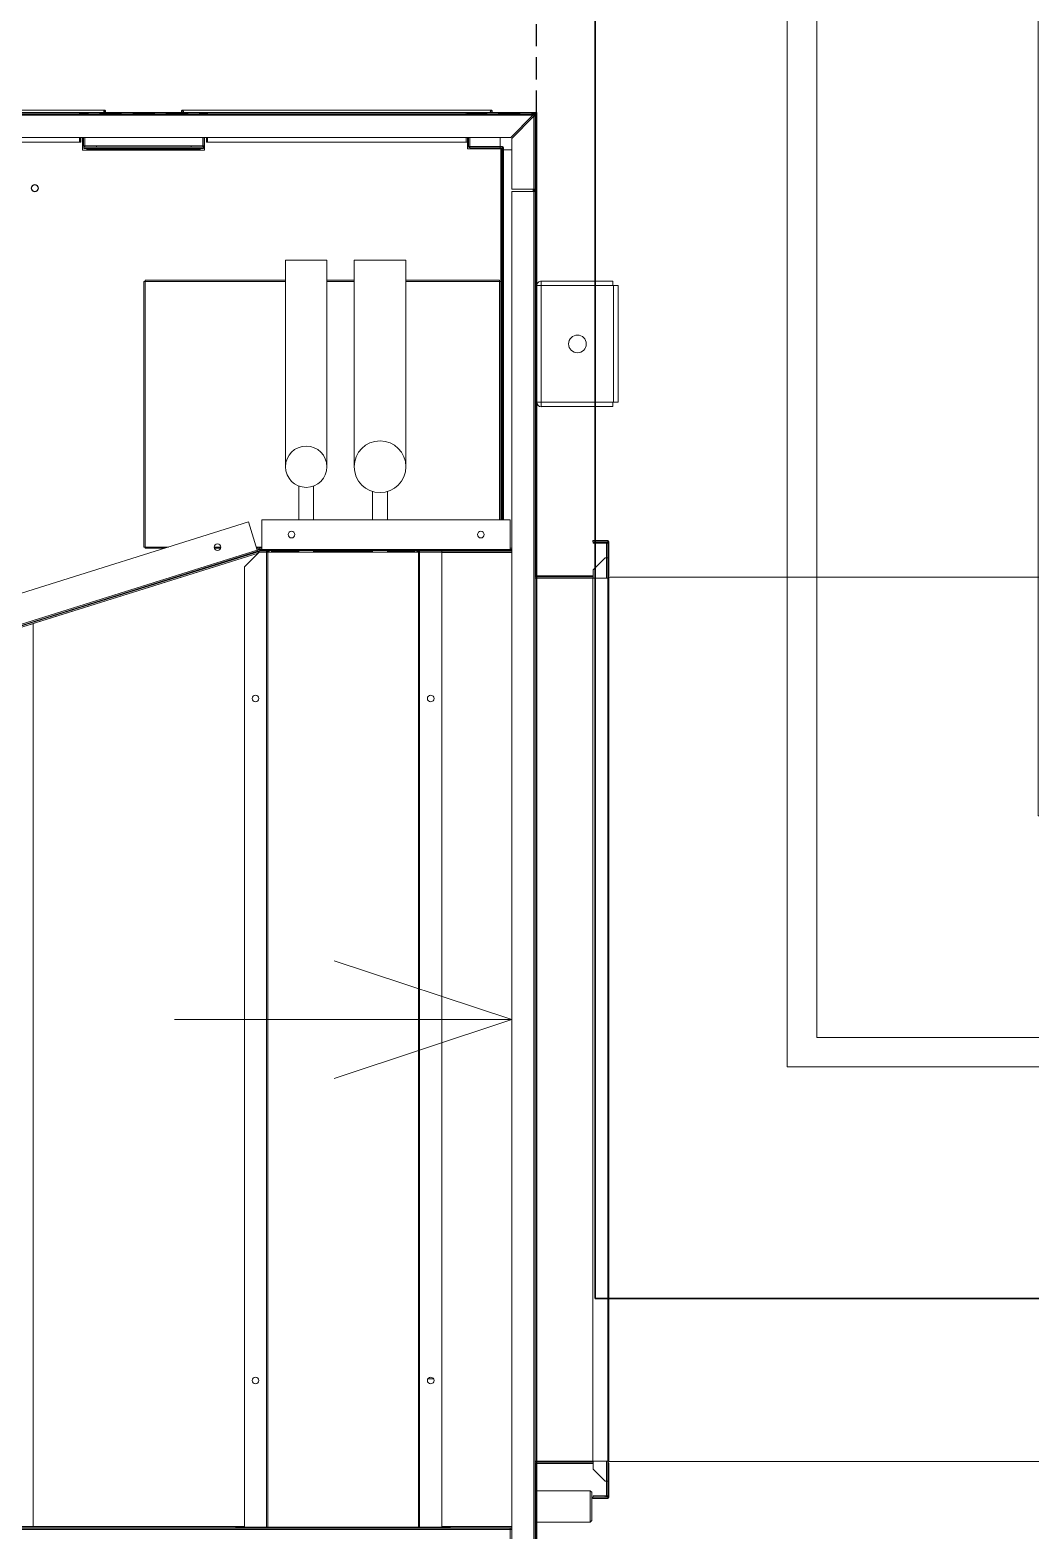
# Model space of a CAD drawing. Extents: x -9058 to 11890, y 0 to 8245.
# Drawn here: x 8501.8 to 8569.6, y 2677.5 to 2779.1 of the extents above; entities that cross this region are included whole.
import ezdxf

# ---------------------------------------------------------------- set-up
doc = ezdxf.new("R2010")
doc.units = 0
doc.header["$MEASUREMENT"] = 0
doc.linetypes.add('DASHED', pattern=[0.75, 0.5, -0.25])
doc.layers.get('0').update_dxf_attribs({"color": 9, "lineweight": 9})
for name, color, linetype, lineweight in [('00', 9, 'Continuous', 9), ('06D', 9, 'Continuous', 9), ('14', 9, 'Continuous', 9), ('E-KABLO', 7, 'Continuous', 30)]:
    doc.layers.add(name, color=color, linetype=linetype, lineweight=lineweight)

# ---------------------------------------------------------------- blocks, each defined once
blk = doc.blocks.new('DGDG')
for p, q in [((-1050, 1699.5), (-1050, -2.5)), ((-1048.8, 50.9), (-1048.8, 1646.1)), ((-1048, 1646.1), (-1048, 50.9)), ((-1033, 1646.1), (-1033, 50.9)), ((-1050, 952.4), (-1050, 993.2)), ((-1049.8, 993.2), (-1049.8, 952.4)), ((-1032, 977.3), (-1032, 957.4)), ((-1049.6, 925.8), (-1049.6, 964.3)), ((-1033, 957.4), (-1032, 957.4)), ((-1032, 957.3), (-1033, 957.3)), ((-1032, 956.5), (-1033, 956.5)), ((-1033, 956.2), (-991.4, 956.2)), ((-1033, 955.4), (-985.6, 955.4)), ((-1033, 955.4), (-985.6, 955.4)), ((-1032, 957.4), (-1032, 956.5)), ((-1032, 957.4), (-646.9, 957.4)), ((-1032, 956.5), (-985.6, 956.5)), ((-1031, 956.5), (-1031, 956.5)), ((-1031, 956.5), (-1031, 956.2)), ((-991.4, 956.5), (-1031, 956.5)), ((-991.4, 956.5), (-991.4, 955.7)), ((-991.4, 955.7), (-985.6, 955.7)), ((-970.6, 956.5), (-985.6, 956.5)), ((-985.6, 955.7), (-985.6, 956.5)), ((-985.6, 955.7), (-970.6, 955.7)), ((-985.6, 295.3), (-985.6, 955.7)), ((-970.6, 955.7), (-985.6, 955.7)), ((-971.4, 955.7), (-971.4, 955.7)), ((-970.6, 956.5), (-867, 956.5)), ((-970.6, 956.5), (-970.6, 955.7)), ((-970.6, 955.7), (-970.6, 955.7)), ((-970.6, 295.3), (-970.6, 955.7)), ((-970.6, 955.7), (-969.8, 955.7)), ((-970.6, 955.7), (-970.6, 955.7)), ((-970.6, 955.7), (-970.6, 955.7)), ((-970.6, 955.7), (-970.6, 955.7)), ((-881.5, 956.5), (-970.5, 956.5)), ((-970, 956.2), (-867.6, 956.2)), ((-969.8, 955.7), (-969.8, 295.2)), ((-969.8, 295.2), (-969.8, 955.7)), ((-969.8, 955.7), (-867.8, 955.7)), ((-881.8, 956.2), (-881.5, 956.5)), ((-880.8, 956.2), (-880.5, 956.5)), ((-880.5, 956.5), (-880.4, 956.5)), ((-880.2, 956.5), (-880.4, 956.5)), ((-880.4, 956.5), (-880.4, 956.5)), ((-880.4, 956.5), (-880.4, 956.2)), ((-880.4, 956.2), (-880.4, 956.5)), ((-867, 956.5), (-880.2, 956.5)), ((-867, 955.7), (-867.8, 955.7)), ((-867.8, 295.2), (-867.8, 955.7)), ((-867.8, 955.7), (-867.8, 295.2)), ((-867, 956.5), (-867, 955.7)), ((-867, 956.5), (-852, 956.5)), ((-867, 955.7), (-867, 955.7)), ((-867, 295.3), (-867, 955.7)), ((-867, 955.7), (-852, 955.7)), ((-867, 955.7), (-867, 955.7)), ((-867, 955.7), (-867, 955.7)), ((-867, 955.7), (-852, 955.7)), ((-867, 955.7), (-867, 955.7)), ((-866.2, 955.7), (-866.2, 955.7)), ((-852, 956.5), (-646.9, 956.5)), ((-852, 955.7), (-852, 956.5)), ((-852, 955.7), (-846.2, 955.7)), ((-852, 955.7), (-852, 305.3)), ((-852, 955.4), (-672.4, 955.4)), ((-852, 955.4), (-708.8, 955.4)), ((-846.2, 956.5), (-846.2, 955.7)), ((-595.1, 956.5), (-846.2, 956.5)), ((-846.2, 956.2), (-672.4, 956.2)), ((-708.8, 955.4), (-708.8, 955.4)), ((-708.8, 343.6), (-708.8, 955.4)), ((-708.8, 343.6), (-708.8, 955.4)), ((-1086.2, 952.4), (-1087.2, 951.4)), ((-1087.2, 950.9), (-1087.2, 951.4)), ((-1087.2, 932.1), (-1087.2, 950.9)), ((-1049.6, 952.4), (-1086.2, 952.4)), ((-1086.2, 952.4), (-1086.2, 951.8)), ((-1086.2, 951.8), (-1086.2, 931.1)), ((-1098.8, 935.6), (-1098, 935.6)), ((-1098.8, 912.6), (-1098.8, 935.6)), ((-1098, 936.4), (-1098, 935.6)), ((-1088, 936.4), (-1098, 936.4)), ((-1088, 935.6), (-1098, 935.6)), ((-1098, 934.6), (-1098, 935.6)), ((-1097.2, 935.4), (-1097.2, 934.6)), ((-1096.2, 935.4), (-1097.2, 935.4)), ((-1096.2, 934.6), (-1096.2, 935.4)), ((-1096.2, 935.4), (-1088.2, 935.4)), ((-1088.2, 935.4), (-1088.2, 934.6)), ((-1088, 936.4), (-1088, 935.6)), ((-1098, 934.6), (-1097.2, 934.6)), ((-1098, 924.6), (-1098, 934.6)), ((-1097.2, 924.6), (-1097.2, 934.6)), ((-1096.2, 934.6), (-1097.2, 934.6)), ((-1088.2, 934.6), (-1096.2, 934.6)), ((-1087.2, 932.1), (-1086.2, 931.1)), ((-1086.2, 931.1), (-1049.6, 931.1)), ((-1050, 912.6), (-1050, 931.1)), ((-1049.8, 931.1), (-1049.8, 912.6)), ((-1049.6, 919.3), (-1049.6, 925.8)), ((-1098, 911), (-1098, 924.6)), ((-1098, 924.6), (-1097.2, 924.6)), ((-1097.2, 924.6), (-1096.2, 924.6)), ((-1097.2, 911), (-1097.2, 924.6)), ((-1088.2, 916.6), (-1096.2, 924.6)), ((-1088.2, 916.6), (-1088.2, 911)), ((-1049.6, 919.3), (-1048.8, 919.3)), ((-1049, 919.3), (-1049, 912.6)), ((-1049, 912.6), (-1049, 919.3)), ((-1098.8, 912.6), (-1098, 912.6)), ((-1098.8, 312.8), (-1098.8, 911)), ((-1098.8, 911), (-1098, 911)), ((-1098, 312.8), (-1098, 911)), ((-1098, 911), (-1088, 911)), ((-1048.8, 912.6), (-1088.2, 912.6)), ((-1048.8, 911.8), (-1088.2, 911.8)), ((-1088, 911), (-1088, 312.8)), ((-1088, 911), (-1048.8, 911)), ((-976.2, 855.3), (-979.9, 855.3)), ((-1033, 611.9), (-912.8, 651.8)), ((-1033, 611.9), (-804.6, 611.9)), ((-1033, 611.9), (-912.8, 572.1)), ((-406.7, 437.4), (-860.9, 294.7)), ((-860.6, 293.9), (-406.5, 436.7)), ((-854.7, 274.8), (-400.5, 417.6)), ((-860.6, 294.9), (-594.2, 378.7)), ((-672.2, 354.2), (-862, 294.9)), ((-672.5, 355), (-861.3, 296)), ((-672.4, 355.1), (-708.4, 343.8)), ((-708.8, 343.6), (-861.3, 296)), ((-1098.8, 312.8), (-1098, 312.8)), ((-1098.8, 288.2), (-1098.8, 311.2)), ((-1098.8, 311.2), (-1098, 311.2)), ((-1098, 299.2), (-1098, 312.8)), ((-1088, 312.8), (-1098, 312.8)), ((-1097.2, 299.2), (-1097.2, 312.8)), ((-1096.2, 299.2), (-1088.2, 307.2)), ((-1088.2, 312.8), (-1088.2, 307.2)), ((-1048.8, 312), (-1088.2, 312)), ((-1048.8, 311.2), (-1088.2, 311.2)), ((-1088, 312.8), (-1048.8, 312.8)), ((-1050, 193.7), (-1050, 311.2)), ((-1049.8, 311.2), (-1049.8, -1.6)), ((-1049, 311.2), (-1049, -1.6)), ((-1049, -1.7), (-1049, 311.2)), ((-862, 295.3), (-852, 305.3)), ((-1098, 299.2), (-1097.2, 299.2)), ((-1098, 289.2), (-1098, 299.2)), ((-1096.2, 299.2), (-1097.2, 299.2)), ((-1097.2, 289.2), (-1097.2, 299.2)), ((-985.6, 295.4), (-1033, 295.4)), ((-985.6, 295.4), (-1033, 295.4)), ((-985.6, 295.3), (-970.6, 295.3)), ((-985.6, 295.2), (-985.6, 294.4)), ((-970.6, 295.2), (-985.6, 295.2)), ((-970.6, 295.2), (-970.6, 295.3)), ((-970.6, 295.2), (-969.8, 295.2)), ((-970.6, 294.4), (-970.6, 295.2)), ((-970.6, 295.2), (-970.6, 295.2)), ((-867.8, 295.2), (-969.8, 295.2)), ((-968.8, 295.2), (-968.8, 294.2)), ((-967.3, 294.2), (-967.3, 295.2)), ((-948.8, 295.2), (-948.8, 294.2)), ((-938.8, 294.2), (-938.8, 295.2)), ((-898.8, 295.2), (-898.8, 294.2)), ((-888.8, 294.2), (-888.8, 295.2)), ((-870.3, 295.2), (-870.3, 294.2)), ((-868.8, 294.2), (-868.8, 295.2)), ((-867, 295.2), (-867.8, 295.2)), ((-867, 295.3), (-862, 295.3)), ((-867, 295.3), (-867, 295.2)), ((-867, 295.2), (-867, 295.2)), ((-867, 294.4), (-867, 295.2)), ((-867, 295.2), (-862, 295.2)), ((-863, 295.2), (-863, 295.3)), ((-863, 295.2), (-863, 295.3)), ((-862.9, 295.3), (-862.9, 295.2)), ((-862.9, 295.2), (-862.9, 295.3)), ((-862, 295.2), (-862, 294.4)), ((-1098.8, 288.2), (-1098, 288.2)), ((-1098, 289.2), (-1097.2, 289.2)), ((-1098, 288.2), (-1098, 289.2)), ((-1098, 287.4), (-1098, 288.2)), ((-1098, 288.2), (-1088, 288.2)), ((-1098, 287.4), (-1088, 287.4)), ((-1097.2, 288.4), (-1097.2, 289.2)), ((-1097.2, 289.2), (-1096.2, 289.2)), ((-1097.2, 288.4), (-1096.2, 288.4)), ((-1096.2, 288.4), (-1096.2, 289.2)), ((-1096.2, 289.2), (-1088.2, 289.2)), ((-1088.2, 288.4), (-1096.2, 288.4)), ((-1088.2, 289.2), (-1088.2, 288.4)), ((-1088, 287.4), (-1088, 288.2)), ((-985.6, 294.6), (-1033, 294.6)), ((-1032, 294.2), (-1033, 294.2)), ((-1033, 293.4), (-1032, 293.4)), ((-1032, 292.6), (-1033, 292.6)), ((-1032, 293.4), (-1032, 294.2)), ((-1032, 294.2), (-863.8, 294.2)), ((-1032, 293.4), (-863.8, 293.4)), ((-1032, 293.4), (-1032, 273.4)), ((-970.6, 294.4), (-985.6, 294.4)), ((-968.8, 294.6), (-970, 294.6)), ((-948.8, 294.6), (-967.3, 294.6)), ((-898.8, 294.6), (-938.8, 294.6)), ((-870.3, 294.6), (-888.8, 294.6)), ((-867.5, 294.6), (-868.8, 294.6)), ((-867, 294.4), (-862, 294.4)), ((-863.8, 294.2), (-863.8, 293.4)), ((-863.8, 294.2), (-862.3, 294.2)), ((-863.8, 273.4), (-863.8, 293.4)), ((-863.8, 293.4), (-862.3, 293.4)), ((-862, 293.2), (-863.8, 293.2)), ((-862, 292.4), (-863.8, 292.4)), ((-863.8, 291.8), (-860, 291.8)), ((-863.8, 291.8), (-860, 291.8)), ((-860.9, 294.7), (-862.3, 294.2)), ((-862.3, 294.2), (-862.3, 293.4)), ((-862.3, 294.2), (-862.1, 293.5)), ((-860.7, 293.9), (-862.1, 293.5)), ((-862, 293.2), (-860.6, 293.7)), ((-861.7, 292.5), (-862, 293.2)), ((-862, 293.2), (-862, 292.4)), ((-861.7, 292.5), (-860.3, 292.9)), ((-861.2, 293.7), (-861.1, 293.5)), ((-861.2, 292.6), (-860.2, 292.6)), ((-860.9, 292.6), (-860.9, 292.7)), ((-860.6, 293.9), (-854.7, 274.8)), ((-836.1, 291.8), (-831.6, 291.8)), ((-836.1, 291.8), (-831.6, 291.8)), ((-835.9, 292.6), (-831.7, 292.6)), ((-800.6, 291.8), (-784.8, 291.8)), ((-800.6, 291.8), (-784.7, 291.8)), ((-798.1, 292.6), (-784.8, 292.6)), ((-784.8, 292.6), (-784.8, 291.8)), ((-784.7, 291.8), (-784.8, 291.8)), ((-783.9, 291.8), (-784.7, 291.8)), ((-784.7, 291.8), (-784.7, 111.9)), ((-784.7, 291.8), (-784.7, 291.8)), ((-784.7, 291.8), (-784.7, 111.8)), ((-783.9, 291.8), (-783.9, 111.9)), ((-1032, 273.4), (-863.8, 273.4)), ((-1027.5, 273.4), (-1027.5, 22.8)), ((-1026.7, 273.4), (-1026.7, 22.8)), ((-1026.3, 22), (-1026.3, 273.4)), ((-1025.5, 111.9), (-1025.5, 273.4)), ((-1024.7, 111.9), (-1024.7, 273.4)), ((-1024.7, 111.8), (-1024.7, 273.4)), ((-948.8, 273.4), (-948.8, 254.2)), ((-938.8, 254.2), (-938.8, 273.4)), ((-898.8, 273.4), (-898.8, 250.5)), ((-888.8, 250.5), (-888.8, 273.4)), ((-898.8, 250.5), (-898.8, 250.5)), ((-961.3, 237.4), (-961.3, 97.4)), ((-926.3, 97.4), (-926.3, 237.4)), ((-907.8, 237.4), (-907.8, 97.4)), ((-879.8, 97.4), (-879.8, 237.4)), ((-1105, 193.7), (-1105, 114.7)), ((-1105, 193.7), (-1102, 193.7)), ((-1102, 193.7), (-1102, 114.7)), ((-1053, 193.7), (-1102, 193.7)), ((-1101.4, 196.7), (-1101.4, 193.7)), ((-1101.4, 196.7), (-1053, 196.7)), ((-1101.4, 193.7), (-1053, 193.7)), ((-1053, 193.7), (-1053, 196.7)), ((-1053, 193.7), (-1050, 193.7)), ((-1053, 114.7), (-1053, 193.7)), ((-1050, 114.7), (-1050, 193.7)), ((-1102, 114.7), (-1105, 114.7)), ((-1102, 114.7), (-1053, 114.7)), ((-1101.4, 111.6), (-1101.4, 114.6)), ((-1101.4, 114.6), (-1053, 114.6)), ((-1050, 114.7), (-1053, 114.7)), ((-1053, 114.6), (-1053, 111.6)), ((-1050, 24.7), (-1050, 114.7)), ((-1025.5, 111.9), (-1024.7, 111.9)), ((-1025.5, 22), (-1025.5, 111.9)), ((-1025.5, 111.9), (-1025.5, 22)), ((-1024.7, 111.9), (-1024.7, 111.8)), ((-1024.7, 111), (-1024.7, 111.8)), ((-961.3, 111.8), (-1024.7, 111.8)), ((-1024.7, 111.8), (-1024.7, 111.8)), ((-961.3, 111.8), (-1024.7, 111.8)), ((-907.8, 111.8), (-926.3, 111.8)), ((-907.8, 111.8), (-926.3, 111.8)), ((-784.8, 111.8), (-879.8, 111.8)), ((-784.7, 111.8), (-879.8, 111.8)), ((-784.8, 111), (-784.8, 111.8)), ((-784.8, 111.8), (-784.7, 111.8)), ((-783.9, 111.9), (-784.7, 111.9)), ((-784.7, 111.8), (-784.7, 111.9)), ((-1101.4, 111.6), (-1053, 111.6)), ((-961.3, 111), (-1024.7, 111)), ((-907.8, 111), (-926.3, 111)), ((-784.8, 111), (-879.8, 111)), ((-961.3, 97.4), (-926.3, 97.4)), ((-907.8, 97.4), (-879.8, 97.4)), ((-1048, 50.9), (-1048.8, 50.9)), ((-1033, 50.9), (-1048, 50.9)), ((-1048, 50.9), (-1048, 50.1)), ((-1048, 50.9), (-1047.5, 50.9)), ((-1047.5, 50.9), (-1047.5, 49.3)), ((-1048.8, 49.3), (-1048, 49.3)), ((-1048.8, 49.3), (-1048.8, -0.7)), ((-1048, 49.3), (-1048, 50.1)), ((-1048, 50.1), (-1047.5, 50.1)), ((-1048, 0), (-1048, 49.3)), ((-1048, 49.3), (-1033, 49.3)), ((-1048, 49.3), (-1047.5, 49.3)), ((-1033, 49.3), (-1033, 15)), ((-1049.8, 24.7), (-1050, 24.7)), ((-1050, 24.7), (-1050, 24.1)), ((-1050, 24.1), (-1050, 1.2)), ((-1049.8, 24.1), (-1050, 24.1)), ((-1033, 22.8), (-1027.5, 22.8)), ((-1026.7, 22.8), (-1027.5, 22.8)), ((-1027.5, 21.3), (-1027.5, 22.8)), ((-1026.7, 21.3), (-1027.5, 21.3)), ((-1026.7, 21.3), (-1026.7, 22.8)), ((-1026.7, 21.3), (-1026.7, 20.5)), ((-1026.7, 21.3), (-1025.2, 21.3)), ((-1026.7, 20.5), (-1025.2, 20.5)), ((-1026.3, 22), (-1025.5, 22)), ((-1025.5, 22), (-1025.5, 22)), ((-1025.5, 22), (-1003.1, 22)), ((-1025.2, 20.5), (-1025.2, 21.3)), ((-1025.2, 21.3), (-1004.6, 21.3)), ((-1025.2, 20.5), (-1004.6, 20.5)), ((-1025.2, 20.5), (-1025.2, 14.3)), ((-1004.6, 21.3), (-1004.6, 20.5)), ((-1004.6, 14.3), (-1004.6, 20.5)), ((-1004.6, 20.5), (-1004.6, 14.3)), ((-1004.6, 20.5), (-1003.8, 20.5)), ((-1003.8, 20.5), (-1003.8, 14.3)), ((-1003.1, 22), (-1003.1, 14.3)), ((-824.9, 23), (-821.9, 23)), ((-824.9, 14.3), (-824.9, 23)), ((-743.3, 21.7), (-824.3, 21.7)), ((-824.3, 21.7), (-824.3, 20.9)), ((-743.3, 20.9), (-824.3, 20.9)), ((-823.8, 20.1), (-823.8, 20.9)), ((-823.8, 20.9), (-815.8, 20.9)), ((-821.9, 22.2), (-821.9, 23)), ((-745.3, 23), (-821.9, 23)), ((-821.9, 23), (-821.9, 23)), ((-745.3, 23), (-821.9, 23)), ((-745.3, 22.2), (-821.9, 22.2)), ((-815.8, 20.9), (-815.8, 20.1)), ((-751.8, 20.9), (-743.8, 20.9)), ((-751.8, 20.9), (-751.8, 20.1)), ((-745.3, 22.2), (-745.3, 23)), ((-745.3, 23), (-745.3, 23)), ((-745.3, 23), (-742.3, 23)), ((-743.8, 20.1), (-743.8, 20.9)), ((-743.3, 21.7), (-743.3, 20.9)), ((-742.3, 23), (-742.3, 14.3)), ((-1033, 15), (-1048, 0)), ((-1047.3, -0.7), (-1032.3, 14.3)), ((-1032.3, 14.3), (-303, 14.3)), ((-1002.2, 17.5), (-1003, 17.5)), ((-1003, 14.3), (-1003, 17.5)), ((-1002.2, 14.3), (-1002.2, 17.5)), ((-1002.1, 17.5), (-827, 17.5)), ((-1002.1, 14.3), (-1002.1, 17.5)), ((-827, 14.3), (-827, 17.5)), ((-827, 17.5), (-826.2, 17.5)), ((-827, 14.3), (-827, 17.5)), ((-826.2, 14.3), (-826.2, 17.5)), ((-823.8, 20.1), (-824.6, 20.1)), ((-824.6, 20.1), (-824.6, 14.3)), ((-823.8, 20.1), (-743.8, 20.1)), ((-823.8, 14.3), (-823.8, 20.1)), ((-823.8, 20.1), (-823.8, 14.3)), ((-743.8, 20.1), (-743.8, 14.3)), ((-743.8, 20.1), (-743, 20.1)), ((-743.8, 14.3), (-743.8, 20.1)), ((-743, 14.3), (-743, 20.1)), ((-740.4, 17.5), (-741.2, 17.5)), ((-741.2, 14.3), (-741.2, 17.5)), ((-740.4, 14.3), (-740.4, 17.5)), ((-740.3, 17.5), (-367.2, 17.5)), ((-740.3, 14.3), (-740.3, 17.5)), ((-1050, -0.9), (-1050, 1.2)), ((-1049.8, 1.2), (-1050, 1.2)), ((-1048, 0), (-1048, -0.7)), ((-1049.8, -0.9), (-1050, -0.9)), ((-1050, -2.5), (1049.9, -2.5)), ((-1049, -1.6), (-1049.8, -1.6)), ((-1049, -1.6), (-1049, -1.7)), ((-1049, -1.7), (-1048.9, -1.7)), ((-1003, -1.7), (-1049, -1.7)), ((-1048.9, -1.7), (-1048.9, -2.5)), ((-1048.9, -1.7), (-1003, -1.7)), ((-1048.9, -2.5), (-1018.9, -2.5)), ((-1048, -0.7), (-1048.8, -0.7)), ((-1048, -0.7), (-1048, -1.5)), ((-1048, -0.7), (-1047.3, -0.7)), ((-303, -1.5), (-1048, -1.5)), ((-1047.3, -0.7), (-303, -0.7)), ((-1018.9, -3.3), (-1018.9, -2.5)), ((-1018.9, -2.5), (-1018.2, -2.5)), ((-1018.9, -3.4), (-1018.6, -3.3)), ((-1018.9, -3.3), (-1018.6, -3.3)), ((-1018.9, -3.4), (-1018.9, -4.2)), ((-810.2, -4.2), (-1018.9, -4.2)), ((-810.9, -2.5), (-1018.2, -2.5)), ((-1003, -2.4), (-1003, -1.5)), ((-1002.2, -2.4), (-1003, -2.4)), ((-1002.2, -2.4), (-1002.2, -1.5)), ((-1002.2, -1.7), (-1002.1, -1.7)), ((-1002.1, -1.7), (-1002.2, -1.7)), ((-1002.1, -2.4), (-1002.1, -1.5)), ((-827, -2.4), (-1002.1, -2.4)), ((-827, -2.4), (-827, -1.5)), ((-827, -2.4), (-827, -1.5)), ((-827, -1.7), (-827, -1.7)), ((-827, -1.7), (-827, -1.7)), ((-827, -2.4), (-826.2, -2.4)), ((-826.2, -2.4), (-826.2, -1.5)), ((-826.2, -1.7), (-741.2, -1.7)), ((-741.2, -1.7), (-826.2, -1.7)), ((-810.9, -2.5), (-810.2, -2.5)), ((-810.6, -3.3), (-810.2, -3.4)), ((-810.6, -3.3), (-810.2, -3.3)), ((-810.2, -2.5), (-757.1, -2.5)), ((-810.2, -3.3), (-810.2, -2.5)), ((-810.2, -3.4), (-810.2, -4.2)), ((-757.1, -3.3), (-757.1, -2.5)), ((-757.1, -2.5), (-756.4, -2.5)), ((-757.1, -3.4), (-756.8, -3.3)), ((-757.1, -3.3), (-756.8, -3.3)), ((-757.1, -3.4), (-757.1, -4.2)), ((-350.4, -4.2), (-757.1, -4.2)), ((-351.1, -2.5), (-756.4, -2.5)), ((-741.2, -2.4), (-741.2, -1.5)), ((-740.4, -2.4), (-741.2, -2.4)), ((-740.4, -2.4), (-740.4, -1.5)), ((-740.4, -1.7), (-740.3, -1.7)), ((-740.3, -1.7), (-740.4, -1.7)), ((-740.3, -2.4), (-740.3, -1.5)), ((-367.2, -2.4), (-740.3, -2.4))]:
    blk.add_line(p, q)
for centre, radius in [((-978.1, 856.5), 2.25), ((-859.5, 856.5), 2.25), ((-978.1, 394.4), 2.25), ((-859.5, 394.4), 2.25), ((-1012, 283.4), 2.25), ((-883.8, 283.4), 2.25), ((-833.8, 291.9), 2.25), ((-943.8, 237.4), 17.5), ((-893.8, 237.4), 14), ((-1077.5, 154.2), 6), ((-710, 48.7), 2.5), ((-710, 48.7), 2.25)]:
    blk.add_circle(centre, radius)
for centre, radius, start, end in [((-1098, 935.6), 0.8, 90, 180), ((-1097.2, 934.6), 0.8, 90, 180), ((-1098, 912.6), 0.8, 180, 270), ((-1098, 311.2), 0.8, 90, 180), ((-860.7, 295.4), 0.471, 209.881, 280.4722), ((-1098, 288.2), 0.8, 180, 270), ((-1097.2, 289.2), 0.8, 180, 270), ((-862.3, 294.2), 0.01, 270, 287.45), ((-862.3, 294.2), 0.81, 270, 287.45), ((-862, 293.2), 0.8, 270, 287), ((-1274.6, 164.1), 433.8, 17.4162, 17.5232), ((-1053, 193.7), 3.05, 0, 90), ((-1053, 193.7), 0.05, 0, 90), ((-1053, 114.7), 0.05, 270, 0), ((-1053, 114.7), 3.05, 270, 0), ((-1048, 50.9), 0.81, 180, 270), ((-1048, 50.9), 0.01, 180, 270), ((-1048, 49.3), 0.81, 90, 180), ((-1048, 49.3), 0.01, 90, 180), ((-1026.7, 21.3), 0.81, 180, 270), ((-1026.7, 21.3), 0.01, 180, 270), ((-1004.6, 20.5), 0.81, 0, 90), ((-1004.6, 20.5), 0.01, 0, 90), ((-823.8, 20.1), 0.81, 90, 180), ((-743.8, 20.1), 0.81, 0, 90), ((-823.8, 20.1), 0.01, 90, 180), ((-743.8, 20.1), 0.01, 0, 90), ((-1048, -0.7), 0.81, 180, 270), ((-1048, -0.7), 0.01, 180, 270)]:
    blk.add_arc(centre, radius, start, end)
for points, knots in [([(-969.8, 955.7), (-969.8, 955.8), (-969.8, 956), (-970, 956.3), (-970.3, 956.5), (-970.5, 956.5), (-970.6, 956.5)], [0, 0, 0, 0, 0.249936, 0.500089, 0.750046, 1, 1, 1, 1]), ([(-970.6, 955.7), (-970.5, 955.7), (-970.3, 955.7), (-970, 955.7), (-969.8, 955.7), (-969.8, 955.7), (-969.8, 955.7)], [0, 0, 0, 0, 0.249958, 0.499878, 0.750024, 1, 1, 1, 1]), ([(-881.5, 956.5), (-881.5, 956.5), (-881.5, 956.5), (-881.5, 956.5), (-881.5, 956.5), (-881.5, 956.5), (-881.5, 956.5)], [0, 0, 0, 0, 0.242783, 0.500991, 0.743202, 1, 1, 1, 1]), ([(-880.2, 956.5), (-880.2, 956.5), (-880.2, 956.5), (-880.2, 956.5), (-880.2, 956.5), (-880.2, 956.5), (-880.2, 956.5)], [0, 0, 0, 0, 0.240447, 0.49261, 0.733528, 1, 1, 1, 1]), ([(-867, 956.5), (-867.1, 956.5), (-867.3, 956.5), (-867.5, 956.3), (-867.7, 956), (-867.7, 955.8), (-867.8, 955.7)], [0, 0, 0, 0, 0.249988, 0.499979, 0.749957, 1, 1, 1, 1]), ([(-867.8, 955.7), (-867.7, 955.7), (-867.7, 955.7), (-867.5, 955.7), (-867.3, 955.7), (-867.1, 955.7), (-867, 955.7)], [0, 0, 0, 0, 0.250084, 0.500054, 0.750009, 1, 1, 1, 1]), ([(-708.8, 955.4), (-708.8, 955.4), (-708.8, 955.4), (-708.8, 955.4), (-708.8, 955.4), (-708.8, 955.4), (-708.8, 955.4)], [0, 0, 0, 0, 0.251341, 0.502461, 0.74837, 1, 1, 1, 1]), ([(-708.8, 343.6), (-708.8, 343.6), (-708.8, 343.6), (-708.8, 343.6), (-708.8, 343.6), (-708.8, 343.6), (-708.8, 343.6)], [0, 0, 0, 0, 0.246039, 0.502488, 0.752452, 1, 1, 1, 1]), ([(-969.8, 295.2), (-969.8, 295.2), (-969.8, 295.2), (-970, 295.3), (-970.3, 295.3), (-970.5, 295.3), (-970.6, 295.3)], [0, 0, 0, 0, 0.249974, 0.500118, 0.750044, 1, 1, 1, 1]), ([(-970.6, 294.4), (-970.5, 294.4), (-970.3, 294.5), (-970, 294.6), (-969.8, 294.9), (-969.8, 295.1), (-969.8, 295.2)], [0, 0, 0, 0, 0.249944, 0.499892, 0.750074, 1, 1, 1, 1]), ([(-867, 295.3), (-867.1, 295.3), (-867.3, 295.3), (-867.5, 295.3), (-867.7, 295.2), (-867.7, 295.2), (-867.8, 295.2)], [0, 0, 0, 0, 0.24999, 0.49995, 0.749918, 1, 1, 1, 1]), ([(-867.8, 295.2), (-867.7, 295.1), (-867.7, 294.9), (-867.5, 294.6), (-867.3, 294.5), (-867.1, 294.4), (-867, 294.4)], [0, 0, 0, 0, 0.250033, 0.500041, 0.750022, 1, 1, 1, 1]), ([(-784.7, 291.8), (-784.7, 291.9), (-784.8, 292.1), (-784.8, 292.4), (-784.8, 292.6), (-784.8, 292.6), (-784.8, 292.6)], [0, 0, 0, 0, 0.249993, 0.499969, 0.74999, 1, 1, 1, 1]), ([(-783.9, 291.8), (-783.9, 291.8), (-784, 291.8), (-784.2, 291.8), (-784.4, 291.8), (-784.6, 291.8), (-784.7, 291.8)], [0, 0, 0, 0, 0.2499835, 0.5000431, 0.7500157, 1, 1, 1, 1]), ([(-1025.5, 111.9), (-1025.5, 111.9), (-1025.5, 111.9), (-1025.3, 111.9), (-1025, 111.8), (-1024.8, 111.8), (-1024.7, 111.8)], [0, 0, 0, 0, 0.250061, 0.500025, 0.750011, 1, 1, 1, 1]), ([(-1024.7, 111.8), (-1024.7, 111.7), (-1024.7, 111.5), (-1024.7, 111.2), (-1024.7, 111.1), (-1024.7, 111), (-1024.7, 111)], [0, 0, 0, 0, 0.249975, 0.500022, 0.750007, 1, 1, 1, 1]), ([(-784.8, 111), (-784.8, 111), (-784.8, 111.1), (-784.8, 111.2), (-784.8, 111.5), (-784.7, 111.7), (-784.7, 111.8)], [0, 0, 0, 0, 0.249991, 0.499992, 0.750027, 1, 1, 1, 1]), ([(-784.7, 111.8), (-784.6, 111.8), (-784.4, 111.8), (-784.2, 111.9), (-784, 111.9), (-783.9, 111.9), (-783.9, 111.9)], [0, 0, 0, 0, 0.249981, 0.499959, 0.75002, 1, 1, 1, 1]), ([(-1048, 0), (-1048.1, 0), (-1048.3, -0.2), (-1048.5, -0.3), (-1048.7, -0.5), (-1048.8, -0.6), (-1048.8, -0.7), (-1048.8, -0.7)], [0, 0, 0, 0, 0.216316, 0.46209, 0.707757, 0.953635, 1, 1, 1, 1]), ([(-1049.8, -1.6), (-1049.8, -1.6), (-1049.7, -1.6), (-1049.6, -1.6), (-1049.3, -1.7), (-1049.1, -1.7), (-1049, -1.7)], [0, 0, 0, 0, 0.250007, 0.499989, 0.749989, 1, 1, 1, 1]), ([(-1049, -1.7), (-1049, -1.8), (-1049, -2), (-1048.9, -2.3), (-1048.9, -2.5), (-1048.9, -2.5), (-1048.9, -2.5)], [0, 0, 0, 0, 0.249986, 0.499964, 0.749977, 1, 1, 1, 1]), ([(-1048, -1.5), (-1047.9, -1.5), (-1047.8, -1.5), (-1047.6, -1.3), (-1047.5, -1.1), (-1047.3, -0.8), (-1047.3, -0.7), (-1047.3, -0.7)], [0, 0, 0, 0, 0.216132, 0.461961, 0.707646, 0.953579, 1, 1, 1, 1]), ([(-1018.9, -2.5), (-1019, -2.5), (-1019.3, -2.5), (-1019.5, -2.7), (-1019.7, -3), (-1019.8, -3.3), (-1019.7, -3.7), (-1019.5, -4), (-1019.3, -4.2), (-1019, -4.2), (-1018.9, -4.2)], [0, 0, 0, 0, 0.1249573, 0.250052, 0.3749955, 0.5000103, 0.6250252, 0.7499687, 0.8750345, 1, 1, 1, 1]), ([(-1018.9, -3.3), (-1018.9, -3.3), (-1019, -3.3), (-1018.9, -3.4), (-1018.9, -3.4)], [0, 0, 0, 0, 0.500052, 1, 1, 1, 1]), ([(-1018.9, -4.2), (-1018.9, -4.2), (-1018.8, -4.2), (-1018.7, -4), (-1018.7, -3.7), (-1018.6, -3.3), (-1018.5, -3), (-1018.4, -2.7), (-1018.3, -2.5), (-1018.2, -2.5), (-1018.2, -2.5)], [0, 0, 0, 0, 0.124996, 0.249998, 0.374978, 0.49997, 0.625007, 0.749987, 0.874967, 1, 1, 1, 1]), ([(-1003, -2.5), (-1003, -2.5), (-1003, -2.5), (-1003, -2.5), (-1003, -2.5), (-1003, -2.4), (-1003, -2.4)], [0, 0, 0, 0, 0.249972, 0.500137, 0.749623, 1, 1, 1, 1]), ([(-1002.1, -2.4), (-1002.1, -2.4), (-1002.2, -2.5), (-1002.2, -2.5), (-1002.2, -2.5), (-1002.3, -2.5), (-1002.3, -2.5)], [0, 0, 0, 0, 0.249464, 0.4986, 0.748024, 1, 1, 1, 1]), ([(-826.9, -2.5), (-826.9, -2.5), (-826.9, -2.5), (-826.9, -2.5), (-827, -2.5), (-827, -2.4), (-827, -2.4)], [0, 0, 0, 0, 0.249262, 0.500042, 0.74918, 1, 1, 1, 1]), ([(-826.2, -2.4), (-826.2, -2.4), (-826.2, -2.5), (-826.2, -2.5), (-826.1, -2.5), (-826.1, -2.5), (-826.1, -2.5)], [0, 0, 0, 0, 0.250061, 0.499683, 0.749532, 1, 1, 1, 1]), ([(-810.9, -2.5), (-810.9, -2.5), (-810.8, -2.5), (-810.8, -2.7), (-810.7, -3), (-810.6, -3.3), (-810.5, -3.7), (-810.4, -4), (-810.3, -4.2), (-810.2, -4.2), (-810.2, -4.2)], [0, 0, 0, 0, 0.125011, 0.250013, 0.374993, 0.500008, 0.625022, 0.750025, 0.874981, 1, 1, 1, 1]), ([(-810.2, -4.2), (-810.1, -4.2), (-809.9, -4.2), (-809.6, -4), (-809.4, -3.7), (-809.3, -3.3), (-809.4, -3), (-809.6, -2.7), (-809.9, -2.5), (-810.1, -2.5), (-810.2, -2.5)], [0, 0, 0, 0, 0.124975, 0.249981, 0.374981, 0.49999, 0.624998, 0.749998, 0.875033, 1, 1, 1, 1]), ([(-810.2, -3.4), (-810.2, -3.4), (-810.1, -3.3), (-810.2, -3.3), (-810.2, -3.3)], [0, 0, 0, 0, 0.499948, 1, 1, 1, 1]), ([(-757.1, -2.5), (-757.2, -2.5), (-757.5, -2.5), (-757.7, -2.7), (-757.9, -3), (-758, -3.3), (-757.9, -3.7), (-757.7, -4), (-757.5, -4.2), (-757.2, -4.2), (-757.1, -4.2)], [0, 0, 0, 0, 0.125042, 0.25, 0.374993, 0.50001, 0.625028, 0.750021, 0.87495, 1, 1, 1, 1]), ([(-757.1, -3.3), (-757.1, -3.3), (-757.2, -3.3), (-757.1, -3.4), (-757.1, -3.4)], [0, 0, 0, 0, 0.500052, 1, 1, 1, 1]), ([(-757.1, -4.2), (-757.1, -4.2), (-757, -4.2), (-756.9, -4), (-756.9, -3.7), (-756.8, -3.3), (-756.7, -3), (-756.6, -2.7), (-756.5, -2.5), (-756.4, -2.5), (-756.4, -2.5)], [0, 0, 0, 0, 0.124999, 0.249981, 0.374986, 0.499981, 0.624999, 0.750004, 0.875009, 1, 1, 1, 1]), ([(-741.2, -2.5), (-741.2, -2.5), (-741.2, -2.5), (-741.2, -2.5), (-741.2, -2.5), (-741.2, -2.4), (-741.2, -2.4)], [0, 0, 0, 0, 0.249745, 0.499682, 0.749851, 1, 1, 1, 1]), ([(-740.3, -2.4), (-740.3, -2.4), (-740.4, -2.5), (-740.4, -2.5), (-740.4, -2.5), (-740.5, -2.5), (-740.5, -2.5)], [0, 0, 0, 0, 0.249803, 0.500637, 0.7504, 1, 1, 1, 1])]:
    blk.add_open_spline(points, degree=3, knots=knots)
blk = doc.blocks.new('p-mek')
at = {"color": 6}
for points in [[(210.29, -281.08, -0.000027), (210.29, -1029.08, 0.400031)], [(603.75, -981.79), (651.05, -981.79), (651.05, -950.35), (861.02, -950.35), (861.02, -981.72), (861.02, -986.62), (861.02, -1120.36), (651.14, -1120.55), (651.14, -1110.08), (231.29, -1110.08, -0.417825)]]:
    blk.add_lwpolyline(points, format="xyb", dxfattribs=at)
at = {"linetype": 'DASHED', "lineweight": -3, "ltscale": 3}
blk.add_lwpolyline([(651.42, -950.35), (861.02, -950.35), (861.02, -860.35), (651.42, -860.35)], close=True, dxfattribs=at)
blk.add_lwpolyline([(905.84, -981.83), (865.92, -981.83), (865.92, -1041.74), (905.84, -1041.74)], close=True)
at = {"xscale": 0.1000000000000001, "yscale": 0.1000000000000001, "zscale": 0.1000000000000001, "rotation": 179.9999999999999}
blk.add_blockref('DGDG', (756.04, -950.6), dxfattribs=at)

msp = doc.modelspace()

# ---------------------------------------------------------------- linework, layer by layer
at = {"layer": '00'}
msp.add_lwpolyline([(8668.36, 2725.87), (8668.36, 2725.87), (8668.36, 2710.87), (8555.06, 2710.87), (8555.06, 2920.87), (8720.06, 2920.87), (8720.06, 3505.87), (8805.06, 3505.87), (8805.06, 3490.87), (8735.06, 3490.87), (8735.06, 3155.87), (8805.06, 3155.87), (8805.06, 3135.87), (8735.06, 3135.87), (8735.06, 2920.87), (8805.06, 2920.87), (8805.06, 2905.87), (8570.06, 2905.87), (8570.06, 2725.87), (8668.36, 2725.87)], close=True, dxfattribs=at)
at = {"layer": '14'}
msp.add_lwpolyline([(8670.36, 2708.87), (8553.06, 2708.87), (8553.06, 2922.87), (8718.06, 2922.87), (8718.06, 3507.87), (8828.06, 3507.87), (8828.06, 3763.87), (8467.06, 3763.87), (8467.06, 3723.87), (8403.06, 3723.87), (8403.06, 3763.87), (7757.06, 3763.87), (7757.06, 3723.87), (7717.06, 3723.87), (7717.06, 2977.87), (7757.06, 2977.87), (7757.06, 2913.87), (7717.06, 2913.87), (7717.06, 2578.87)], dxfattribs=at)
at = {"layer": 'E-KABLO', "color": 5, "linetype": 'Continuous', "ltscale": 25}
for p, q in [((8540.06, 2693.17), (8540.06, 2935.77)), ((8843.34, 2693.17), (8540.06, 2693.17))]:
    msp.add_line(p, q, dxfattribs=at)

# ---------------------------------------------------------------- block references
at = {"layer": '06D'}
msp.add_blockref('p-mek', (7675.06, 3723.87), dxfattribs=at)

doc.saveas('drawing.dxf')
